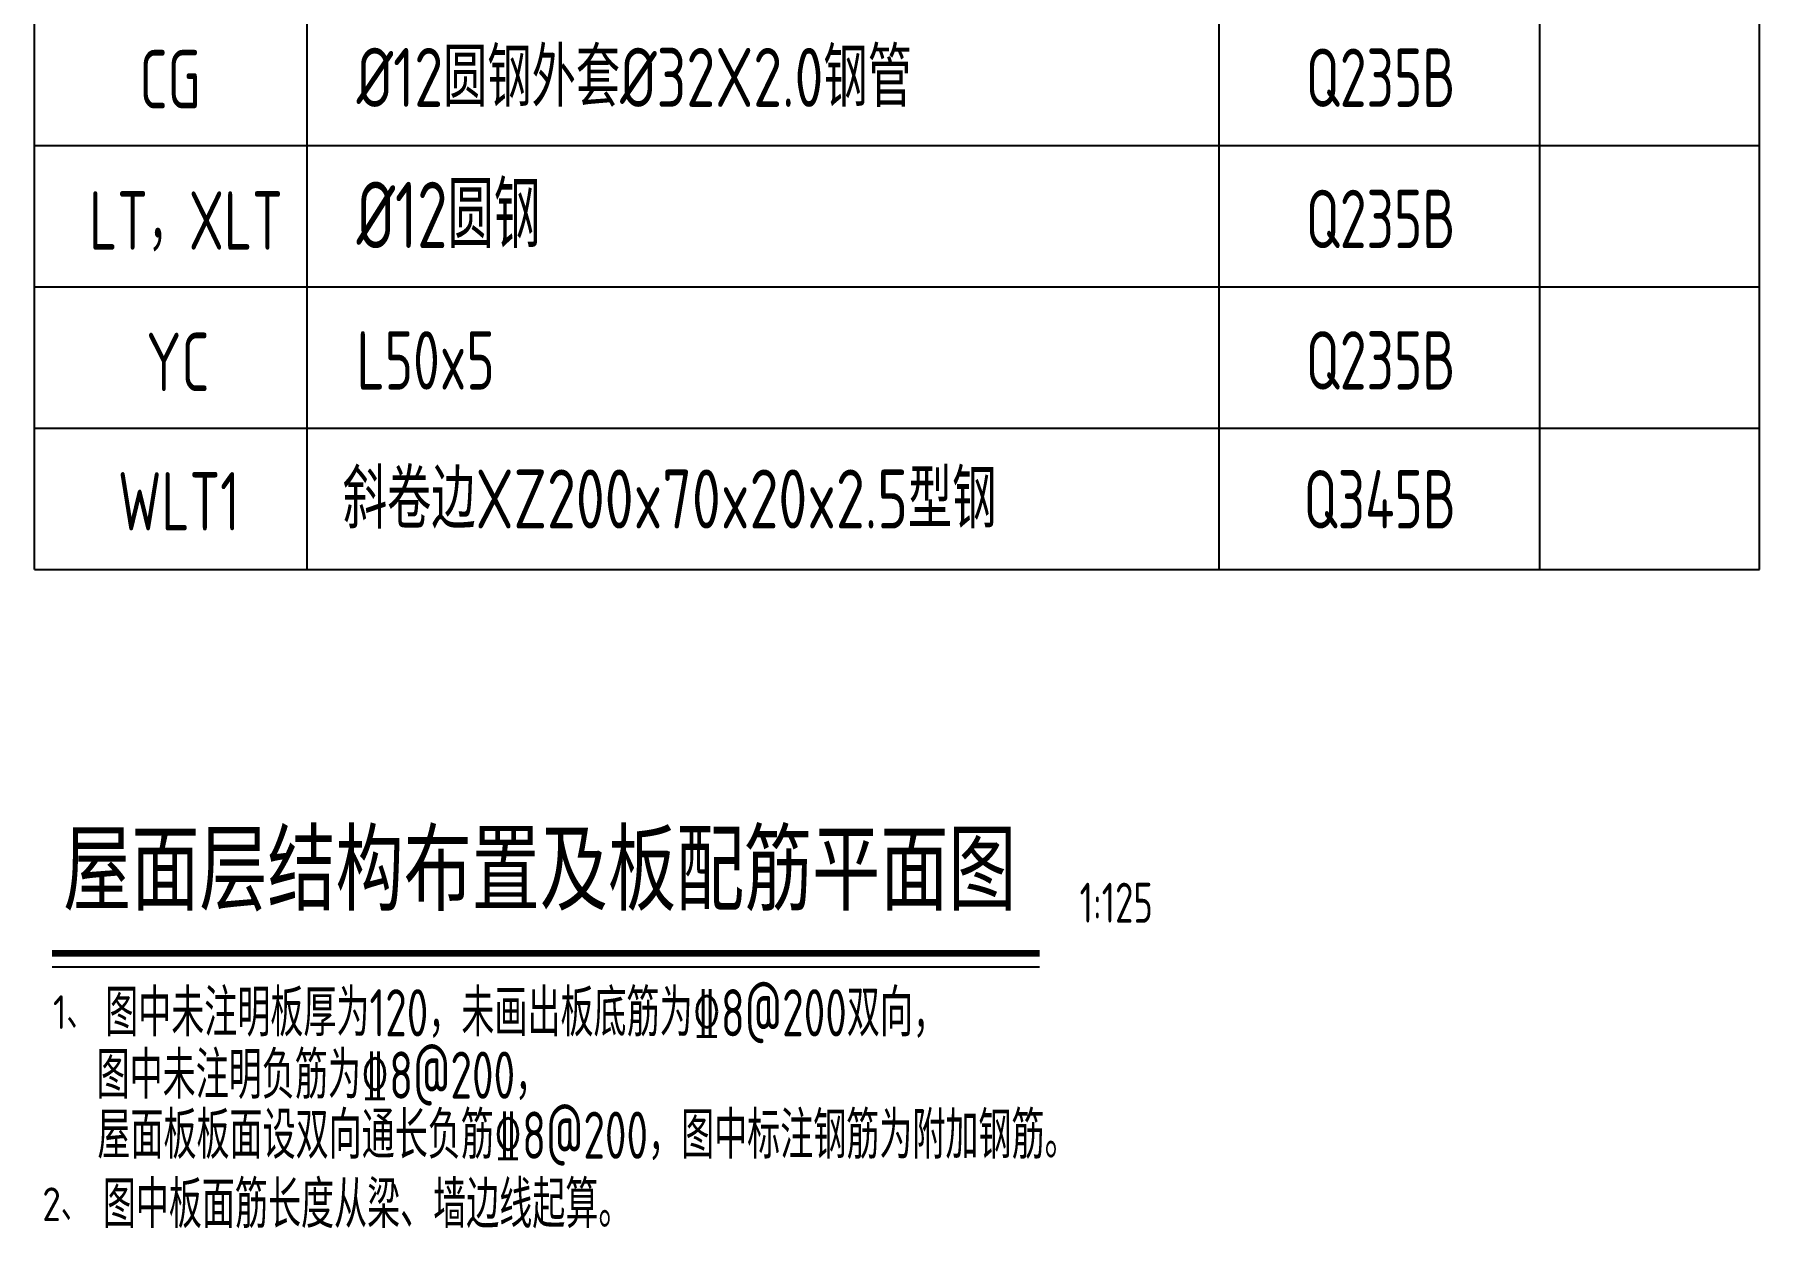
# Model space of a CAD drawing. Extents: x -2331248 to -1198620, y -977263 to -545844.
# Drawn here: x -1374458 to -1361666, y -756716 to -747862 of the extents above; entities that cross this region are included whole.
import ezdxf
from ezdxf.enums import TextEntityAlignment as Align

# ---------------------------------------------------------------- set-up
doc = ezdxf.new("R2010")
doc.units = 0
doc.header["$LTSCALE"] = 1000
doc.header["$MEASUREMENT"] = 0
doc.layers.get('0').update_dxf_attribs({"linetype": 'CONTINUOUS'})
for name, color, linetype in [('TEXT', 7, 'CONTINUOUS'), ('THICK', 6, 'CONTINUOUS'), ('THIN', 7, 'CONTINUOUS'), ('中文', 7, 'CONTINUOUS'), ('构件', 74, 'CONTINUOUS')]:
    doc.layers.add(name, color=color, linetype=linetype)
doc.styles.add('HZ', font='tssdeng.shx', dxfattribs={"width": 0.8, "bigfont": 'tssdchn.shx'})
doc.styles.add('TSSD_DIMENSION', font='Tssdeng.shx', dxfattribs={"width": 0.7, "bigfont": 'hztxt.shx'})
doc.styles.add('TSSD_NORM', font='Tssdeng.shx', dxfattribs={"width": 0.7, "bigfont": 'hztxt.shx'})
doc.styles.add('TSSD_REIN', font='Tssdeng.shx', dxfattribs={"width": 0.7, "bigfont": 'hztxt.shx'})
doc.styles.add('黑体', font='SIMHEI.TTF', dxfattribs={"width": 1.4})

# ---------------------------------------------------------------- blocks, each defined once
blk = doc.blocks.new('A$C12AE3DBB')
at = {"layer": 'TEXT', "ltscale": 99}
for p, q in [((0, 6828), (10234, 6828)), ((0, 0), (0, 6828)), ((1617, 0), (1617, 6828)), ((7028, 0), (7028, 6828)), ((8930, 0), (8930, 6828)), ((10234, 0), (10234, 6828)), ((0, 5870), (10234, 5870)), ((0, 5870), (8332, 5870)), ((0, 5031), (10234, 5031)), ((0, 5031), (10234, 5031)), ((0, 5031), (10234, 5031)), ((0, 4193), (10234, 4193)), ((0, 3354), (10234, 3354)), ((0, 2516), (10234, 2516)), ((0, 1677), (10234, 1677)), ((0, 839), (10234, 839)), ((0, 0), (10234, 0))]:
    blk.add_line(p, q, dxfattribs=at)
at = {"style": '黑体', "width": 0.8}
blk.add_text('钢构件截面表', height=492.2, dxfattribs=at).set_placement((3857, 7146))
at = {"layer": 'TEXT', "style": 'TSSD_DIMENSION', "width": 0.7}
for s, p in [('构件名称', (222, 6160)), ('尺寸规格', (3349, 6144)), ('(mm)', (4463, 6166)), ('材 质', (7703, 6159)), ('备 注', (9131, 6166))]:
    blk.add_text(s, height=393.8, dxfattribs=at).set_placement(p)
at = {"layer": 'TEXT', "ltscale": 99, "style": 'TSSD_REIN'}
for s, height, width, p in [('%%C133X4.0焊管', 393.75, 0.7, (1953, 5261)), ('GXG', 346.5, 0.7, (429, 5252)), ('Q235B', 346.5, 0.7, (7542, 5261)), ('%%C20圆钢张紧', 393.8, 0.7, (1968, 4422)), ('SC', 346.5, 0.7, (474, 4413)), ('Q235B', 346.5, 0.7, (7542, 4422)), ('CG', 346.5, 0.7, (623, 2736)), ('%%C12圆钢外套%%C32X2.0钢管', 350, 0.75, (1911, 2745)), ('Q235B', 346.5, 0.7, (7542, 2745)), ('%%C12圆钢', 393.8, 0.7, (1911, 1907)), ('Q235B', 346.5, 0.7, (7542, 1907)), ('LT，XLT', 346.5, 0.7, (324, 1898)), ('YC', 346.5, 0.7, (663, 1059)), ('L50x5', 346.5, 0.7, (1911, 1068)), ('Q235B', 346.5, 0.7, (7542, 1068)), ('斜卷边XZ200x70x20x2.5型钢', 350, 0.75, (1829, 244)), ('WLT1', 346.5, 0.7, (495, 232)), ('Q345B', 346.5, 0.7, (7529, 244))]:
    blk.add_text(s, height=height, dxfattribs=dict(at, width=width)).set_placement(p)

msp = doc.modelspace()

# ---------------------------------------------------------------- linework, layer by layer
at = {"layer": 'THICK', "const_width": 49.5, "elevation": 35005473.4}
msp.add_lwpolyline([(-1374327.5, -754676.3), (-1367004.5, -754676.3)], dxfattribs=at)
at = {"layer": 'THIN', "elevation": 35005473.4}
msp.add_lwpolyline([(-1374327.5, -754775.3), (-1367004.5, -754775.3)], dxfattribs=at)

# ---------------------------------------------------------------- block references
at = {"layer": '构件', "xscale": 1.25, "yscale": 1.25, "zscale": 1.25}
msp.add_blockref('A$C12AE3DBB', (-1374458, -751830), dxfattribs=at)

# ---------------------------------------------------------------- texts
at = {"layer": 'TEXT', "style": 'TSSD_NORM'}
for s, height, width, p in [('屋面层结构布置及板配筋平面图', 594, 0.85, (-1374244.7, -754538, 35005473.4)), ('1:125', 297, 0.7, (-1366707.5, -754538, 35005473.4))]:
    msp.add_text(s, height=height, dxfattribs=dict(at, width=width)).set_placement(p, align=Align.BOTTOM_LEFT)
at = {"layer": '中文', "style": 'HZ', "width": 0.85}
for s, p in [('1、', (-1374018.1, -755236.8, 35005480.3)), ('2、', (-1374060.5, -756661.5, 35005480.3))]:
    msp.add_text(s, height=250, dxfattribs=at).set_placement(p, align=Align.RIGHT)
at = {"layer": '中文', "style": 'TSSD_REIN', "width": 0.7}
for s, p in [('图中未注明板厚为120，未画出板底筋为%%1328@200双向，', (-1373934.1, -755291.5, 35005480.3)), ('图中未注明负筋为%%1328@200，', (-1373997.4, -755753.9, 35005480.3)), ('屋面板板面设双向通长负筋%%1328@200，图中标注钢筋为附加钢筋。', (-1373991.5, -756199.2, 17455222)), ('图中板面筋长度从梁、墙边线起算。', (-1373951.5, -756712.8, 35005480.3))]:
    msp.add_text(s, height=350, dxfattribs=at).set_placement(p)

doc.saveas('drawing.dxf')
